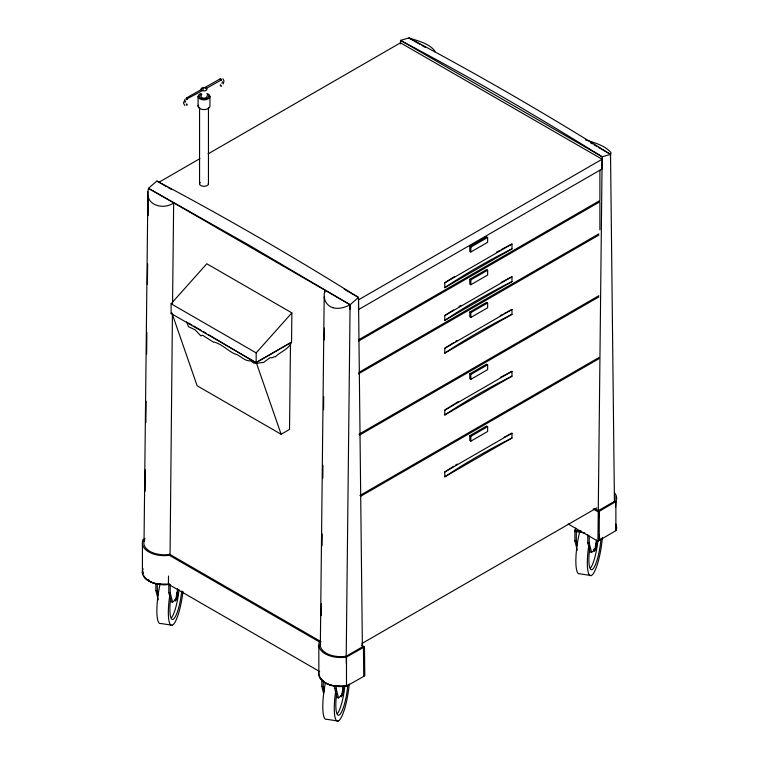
<?xml version="1.0" encoding="UTF-8"?>
<svg xmlns="http://www.w3.org/2000/svg" width="759" height="759" viewBox="0 0 759 759"><rect width="100%" height="100%" fill="white"/><g stroke="black" fill="none" stroke-linecap="round" stroke-linejoin="round"><path stroke-width="1.14" d="M186.325 98.679L186.41 97.996L220.338 78.784L221.078 79.221L221.078 80.075L205.651 88.812M614.629 492.885A21.964 12.685 0 0 1 616.555 499.413L615.881 501.528L599.306 511.31L599.202 540.474L597.94 541.186L568.244 524.042M346.417 664.125L346.218 656.222A20.474 11.821 0 0 1 320.355 643.708M142.768 571.091L142.986 574.06L142.749 571.764M144.03 541.48L147.891 191.695L148.46 188.317L156.857 181.04C225.47 217.368 292.68 256.305 358.495 297.452L362.385 647.427M145.121 491.282L145.358 469.764M145.87 422.64L146.107 401.169M146.629 353.874L146.867 332.584M147.398 284.179L147.625 263.999M148.157 215.537L148.385 195.414M168.507 576.034L168.413 584.231L319.643 671.544M145.073 538.501L143.119 539.649L142.445 541.765A21.964 12.685 0 0 0 166.392 555.588L170.054 555.199L172.435 314.112M172.549 303.467L173.659 202.871C164.172 209.977 146.022 205.812 147.891 191.704M290.488 342.717L289.53 429.423L281.134 434.271L197.122 385.762L172.302 314.122M186.629 321.844L188.403 326.645L195.186 329.861L200.812 335.858L202.539 335.231L213.782 342.328L214.636 342.157C222.045 344.52 227.444 350.117 234.151 353.694C240.356 354.908 244.104 361.464 250.849 360.886L253.686 363.049L255.015 363.182L291.551 342.157L256.172 362.593L171.107 313.486L171.107 303.78L206.809 263.762L291.873 312.879L291.551 342.157C288.828 349.311 280.356 351.73 275.166 356.939L274.16 356.73L271.997 357.878L270.109 357.603L263.752 362.337L256.627 363.343L208.108 334.425M320.336 645.786L324.226 293.591L324.89 290.175L324.861 292.547M321.304 615.634L321.427 603.794M322.072 545.806L322.205 533.975M322.812 478.35L322.954 465.333M323.571 409.708L323.714 396.691M324.34 339.88L324.472 328.049M346.208 657.123L350.098 304.729L358.495 297.452L344.169 289.179M400.467 43.927L400.505 40.379L408.902 37.95C417.896 40.901 428.683 43.178 434.812 50.9L434.774 51.811M597.94 541.186L598.263 511.898L599.306 511.31L594.164 508.34M598.253 511.604L602.143 156.79C536.319 115.634 469.109 76.697 400.505 40.379L602.143 156.79L610.54 154.362L611.08 152.749C604.866 145.168 594.278 142.806 585.341 139.808M616.232 528.292L616.014 525.313L616.251 527.59M186.211 104.419C186.581 102.626 188.109 105.937 186.515 105.093M599.041 517.04L599.306 511.31M615.587 507.316L615.881 501.528L614.42 501.376L598.263 510.703M610.407 156.724L610.54 154.362C544.725 113.214 477.515 74.268 408.902 37.95L420.163 44.449M349.719 309.454L350.098 304.729L249.275 245.309L148.46 188.317L350.098 304.729C344.928 307.604 338.694 309.34 332.85 307.689M186.259 98.338L187.331 98.746L186.515 99.012M222.444 81.763L221.884 83.281M185.063 102.361L185.67 100.871M143.119 568.757L142.445 570.872A21.964 12.685 0 0 0 166.392 584.696L170.054 584.307M598.984 534.772L599.202 540.474L615.881 530.636L616.555 528.511A21.964 12.685 0 0 0 615.928 524.089M577.257 550.171L574.876 540.911L574.876 530.218L575.834 528.141M223.165 84.002L224 81.033L222.947 78.775M220.85 80.16L220.964 79.059L220.119 79.325M185.006 99.249L183.488 103.044L184.722 105.435M256.172 362.593L256.172 352.888L291.873 312.879M220.338 78.784L220.205 79.297M168.792 584.307L168.792 592.599L171.173 601.868L172.606 602.086L176.135 599.069A5.142 1.091 -81.2 0 1 177.464 592.001L177.464 588.538M334.719 686.032L334.719 688.404L337.1 697.663L338.533 697.882L342.062 694.874A5.142 1.091 -81.2 0 1 343.391 687.796L343.391 685.491M587.789 534.611L587.789 542.903L590.16 552.173L591.603 552.391L595.122 549.374A5.142 1.091 -81.2 0 1 596.46 542.306L596.46 540M361.407 645.103L364.472 646.877L346.483 657.057L342.821 657.455A21.964 12.685 0 0 1 318.875 643.632L319.548 641.507L321.01 641.668L169.788 554.355A20.474 11.821 0 0 1 149.836 551.328A20.474 11.821 0 0 1 144.58 539.801L143.119 539.649M318.875 672.73A21.964 12.685 0 0 0 342.821 686.553L346.483 686.164L364.794 675.785L364.472 646.877M171.107 313.486L171.913 313.002M158.935 182.274L199.873 158.631M208.061 153.906L400.477 42.817L602.115 159.229L602.115 168.934L358.523 309.568L358.523 299.862L602.115 159.229M469.783 246.542L486.585 236.846L487.639 237.444L487.639 242.301L470.836 251.997L469.783 251.39L469.783 246.542L470.836 247.149L487.639 237.444M444.774 282.813L511.983 244.009L511.983 248.857L444.774 287.661L444.774 282.813A815.555 470.855 0 0 1 449.186 279.967M358.912 339.652L599.895 200.528L599.895 170.168M358.523 341.095L599.895 201.742L599.895 229.768M469.783 279.284L486.585 269.587L487.639 270.185L487.639 275.043L470.836 284.739L469.783 284.132L469.783 279.284L470.836 279.891L487.639 270.185M444.774 315.554L511.983 276.75L511.983 281.598L444.774 320.402L444.774 315.554A815.555 470.855 0 0 1 453.635 309.9M358.912 372.394L598.87 233.857M358.523 373.836L598.87 235.072M469.783 312.025L486.585 302.329L487.639 302.936L487.639 307.784L470.836 317.48L469.783 316.873L469.783 312.025L470.836 312.632L487.639 302.936M444.774 348.296L511.983 309.492L511.983 314.34L444.774 353.144L444.774 348.296A815.555 470.855 0 0 1 453.635 342.641M358.912 434.243L598.87 295.706M359.548 435.097L598.87 296.921M469.783 373.874L486.585 364.168L487.639 364.775L487.639 369.624L470.836 379.329L469.783 378.722L469.783 373.874L470.836 374.481L487.639 364.775M444.774 410.135L511.983 371.331L511.983 376.189L444.774 414.993L444.774 410.135A815.555 470.855 0 0 1 449.186 407.298M359.937 495.494L598.87 357.555M360.563 496.348L598.87 358.76M469.783 435.713L486.585 426.017L487.639 426.624L487.639 431.473L470.836 441.178L469.783 440.571L469.783 435.713L470.836 436.321L487.639 426.624M444.774 471.984L511.983 433.18L511.983 438.028L444.774 476.832L444.774 471.984A815.555 470.855 0 0 1 453.635 466.33M361.996 643.471L596.821 507.894M346.218 656.222L362.375 646.886L363.428 647.493L363.751 676.411M186.78 99.05L203.592 89.97M169.788 554.355L168.735 554.943L319.966 642.256M220.442 79.989L221.078 80.075M186.41 97.996L187.169 99.22M143.688 575.91L145.054 577.846A21.252 12.286 0 0 0 158.84 584.183L169.608 584.107M346.038 685.965L335.269 686.051A21.252 12.286 0 0 1 323.4 681.487M166.003 584.487C158.024 584.724 147.787 583.073 143.375 575.388M342.432 686.354C334.131 686.553 322.66 684.779 319.416 675.918M336.987 685.719L338.761 685.889M220.964 80.112L220.442 79.799M574.876 530.218L581.498 531.243M574.876 531.433L584.809 532.97M574.876 540.911L576.309 541.129L577.362 545.247M587.789 542.903L589.221 543.131L591.603 552.391M593.69 549.155L595.122 549.374M591.223 575.559L579.743 573.785A29.705 6.281 -81.2 0 1 579.658 531.955M155.88 583.491L155.88 590.606L157.312 590.825L158.375 594.942M168.792 592.599L170.225 592.826L172.606 602.086M172.227 625.255L160.756 623.481A29.705 6.281 -81.2 0 1 160.187 583.662M321.807 679.296L321.807 686.402L323.249 686.629L324.567 691.772M334.719 688.404L336.152 688.622L338.533 697.882M338.163 721.05L326.683 719.276A29.705 6.281 -81.2 0 1 325.431 682.616M332.84 307.689C328.03 306.285 324.567 301.826 324.188 296.854M422.013 45.521L425.277 47.409M590.379 142.72L592.39 143.887M594.164 144.912L596.422 146.212M598.263 147.274L610.54 154.362L614.429 501.917M156.857 181.04L166.069 186.363M168.118 187.539L171.192 189.314M593.14 508.947L598.263 511.898M171.107 303.78L256.172 352.888M188.678 323.04L191.742 324.843M193.792 326.038L200.945 330.231M202.995 331.436L206.059 333.229M147.977 579.544L149.523 580.607M320.118 677.768L321.484 679.713A21.252 12.286 0 0 0 322.708 680.918M256.314 362.631L281.134 434.271M321.807 686.402L323.657 693.612M155.88 590.606L158.261 599.866M615.881 501.528L615.881 530.636M589.221 536.015L589.221 543.131M576.309 531.651L576.309 541.129M470.836 247.149L470.836 251.997M470.836 279.891L470.836 284.739M470.836 312.632L470.836 317.48M470.836 374.481L470.836 379.329M470.836 436.321L470.836 441.178M346.483 657.057L346.483 686.164M336.152 686.25L336.152 688.622M323.249 680.7L323.249 686.629M318.846 645.862L318.846 674.96M209.949 96.45L209.949 106.156A5.939 3.434 0 0 1 203.232 109.552A5.939 3.434 0 0 1 198.27 105.264M208.459 107.417L208.459 183.849M199.56 107.237L199.56 183.678M198.071 96.45L198.071 106.156M170.225 584.534L170.225 592.826M157.312 583.718L157.312 590.825M142.417 543.994L142.417 573.102M614.486 495.2A20.474 11.821 0 0 1 614.42 501.376M208.345 183.185A4.459 2.571 0 0 1 203.279 186.297A4.459 2.571 0 0 1 200.224 182.397M206.875 96.004A2.97 1.717 0 0 1 203.621 98.148A2.97 1.717 0 0 1 201.439 95.596M206.979 93.48A5.939 3.434 0 0 1 208.564 98.651A5.939 3.434 0 0 1 199.456 98.651A5.939 3.434 0 0 1 201.04 93.48M207.264 94.695A4.459 2.571 0 0 1 206.752 98.48A4.459 2.571 0 0 1 200.272 97.854A4.459 2.571 0 0 1 201.913 94.182M444.774 287.661A633.765 365.904 0 0 1 511.983 248.857M450.068 279.407A815.555 470.855 0 0 1 454.527 276.589M496.377 252.235A815.555 470.855 0 0 1 499.28 250.669M501.215 249.635A815.555 470.855 0 0 1 506.092 247.064M507.069 246.552A815.555 470.855 0 0 1 511.983 244.009M444.774 320.402A633.765 365.904 0 0 1 511.983 281.598M459.024 306.541A815.555 470.855 0 0 1 460.836 305.431M501.215 282.376A815.555 470.855 0 0 1 506.092 279.805M507.069 279.293A815.555 470.855 0 0 1 511.983 276.75M181.714 591.024A23.709 5.009 -81.2 0 1 173.469 619.088A23.709 5.009 -81.2 0 1 170.566 598.908M178.944 589.582A23.709 5.009 -81.2 0 1 171.61 617.608M182.976 591.403A29.705 6.281 -81.2 0 1 172.103 625.293A29.705 6.281 -81.2 0 1 169.817 595.094M177.179 591.394A5.142 1.091 -81.2 0 1 177.312 594.297M176.97 596.925A5.142 1.091 -81.2 0 1 174.741 599.838M176.486 593.045A2.97 0.626 -81.2 0 1 176.79 594.601M176.335 597.542A2.97 0.626 -81.2 0 1 175.746 598.842M600.957 538.378A23.709 5.009 -81.2 0 1 592.713 569.203A23.709 5.009 -81.2 0 1 589.686 548.207M597.836 540.882A23.709 5.009 -81.2 0 1 590.606 567.912M602.38 537.419A29.705 6.281 -81.2 0 1 591.603 575.379A29.705 6.281 -81.2 0 1 588.804 545.398M596.176 541.698A5.142 1.091 -81.2 0 1 596.176 545.901M595.967 547.23A5.142 1.091 -81.2 0 1 593.737 550.142M595.483 543.349A2.97 0.626 -81.2 0 1 595.739 545.626M595.141 548.434A2.97 0.626 -81.2 0 1 594.42 549.089M444.774 476.832A633.765 365.904 0 0 1 511.983 438.028M455.419 465.21A815.555 470.855 0 0 1 457.222 464.091M504.137 437.26A815.555 470.855 0 0 1 506.092 436.235M507.069 435.723A815.555 470.855 0 0 1 511.983 433.18M347.821 684.836A23.709 5.009 -81.2 0 1 339.529 714.798A23.709 5.009 -81.2 0 1 336.626 693.698M344.871 685.377A23.709 5.009 -81.2 0 1 337.537 713.413M349.235 683.963A29.705 6.281 -81.2 0 1 338.41 720.936A29.705 6.281 -81.2 0 1 335.744 690.899M342.622 686.705A5.142 1.091 -81.2 0 1 343.115 691.392M342.897 692.72A5.142 1.091 -81.2 0 1 340.677 695.633M342.66 689.286A2.97 0.626 -81.2 0 1 342.679 691.117M342.271 693.337A2.97 0.626 -81.2 0 1 341.873 694.371M444.774 414.993A633.765 365.904 0 0 1 511.983 376.189M450.068 406.739A815.555 470.855 0 0 1 454.527 403.921M455.419 403.361A815.555 470.855 0 0 1 458.123 401.682M500.247 377.479A815.555 470.855 0 0 1 511.983 371.331M444.774 353.144A633.765 365.904 0 0 1 511.983 314.34M455.419 341.512A815.555 470.855 0 0 1 457.222 340.402M500.247 315.64A815.555 470.855 0 0 1 502.183 314.606M504.137 313.571A815.555 470.855 0 0 1 506.092 312.547M507.069 312.034A815.555 470.855 0 0 1 511.983 309.492M177.236 596.413C177.521 598.642 177.938 593.206 177.236 596.413M343.172 692.208C343.466 694.428 343.827 689.049 343.172 692.208M596.232 546.717C596.508 548.947 596.935 543.51 596.232 546.717M220.252 85.036L221.182 86.156L220.252 85.036M201.913 90.387A2.97 1.717 0 0 0 206.875 89.619A2.97 1.717 0 0 0 203.241 87.522A2.97 1.717 0 0 0 201.913 90.387"/></g></svg>
